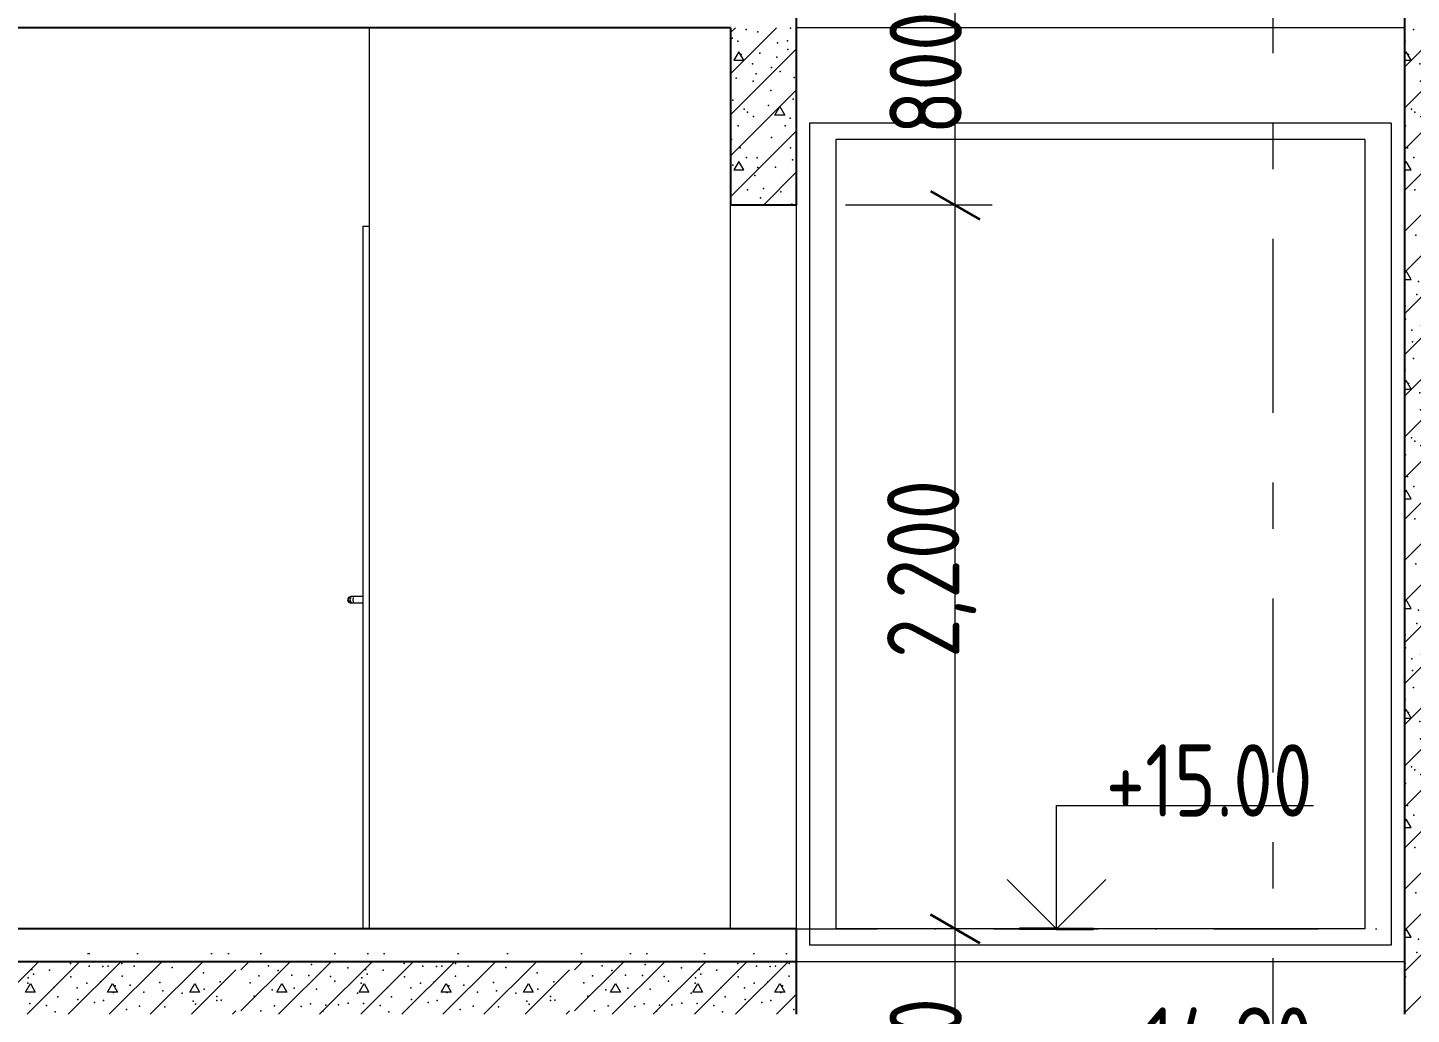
# Model space of a CAD drawing. Header units: millimetres. Extents: x 18162 to 7085488, y 72188 to 247925.
# Drawn here: x 3674041 to 3678250, y 109858 to 112858 of the extents above; entities that cross this region are included whole.
import ezdxf
from ezdxf.enums import TextEntityAlignment as Align

# ---------------------------------------------------------------- set-up
doc = ezdxf.new("R2010")
doc.units = ezdxf.units.MM
doc.header["$MEASUREMENT"] = 0
for name, pattern in [('Dot & Dashed', [670.277762, 317.5, -176.388889, 0, -176.388874]), ('Double Dashed', [1093.611073, 529.166651, -211.666656, 141.111112, -211.666656]), ('Wipeout_Contour', [1000, 0, -1000])]:
    doc.linetypes.add(name, pattern=pattern)
for name, color, linetype in [('Archicad Doors', 7, 'Continuous'), ('Structural - Bearing', 7, 'Continuous'), ('Structural - Grid', 7, 'Continuous')]:
    doc.layers.add(name, color=color, linetype=linetype)
doc.styles.add('GENERATED_STYLE_3', font='', dxfattribs={"width": 0.8})
doc.styles.get('GENERATED_STYLE_3').set_extended_font_data('ISOCPEUR MON')
doc.dimstyles.new('GENERATED_STYLE__5', dxfattribs={"dimtxt": 220.000005, "dimasz": 114, "dimexe": 0.18, "dimexo": 150, "dimgap": 0, "dimtad": 1, "dimdec": 0, "dimzin": 0, "dimdsep": 46, "dimtxsty": 'GENERATED_STYLE_3', "dimblk": 'ARROWHEAD_2', "dimblk1": 'ARROWHEAD_2', "dimblk2": 'ARROWHEAD_2', "dimcen": 0.09, "dimclrd": 13, "dimclre": 13, "dimclrt": 13, "dimadec": 0, "dimazin": 0, "dimtfac": 1, "dimtdec": 4, "dimtmove": 0, "dimatfit": 3, "dimfxl": 1, "dimtolj": 1, "dimtzin": 0, "dimarcsym": 0})

# ---------------------------------------------------------------- blocks, each defined once
blk = doc.blocks.new('*X820', base_point=(3761974.7, 95118))
at = {"layer": 'Structural - Bearing', "color": 7, "linetype": 'Continuous', "lineweight": 9}
for p, q in [((3678229.1, 109862.9), (3678384.2, 110018)), ((3678229.1, 109987.9), (3678259.2, 110018))]:
    blk.add_line(p, q, dxfattribs=at)
for p in [(3678231.1, 110012.3), (3678232.8, 109972.1)]:
    blk.add_point(p, dxfattribs=at)
blk = doc.blocks.new('*X821', base_point=(3761974.7, 95118))
at = {"layer": 'Structural - Bearing', "color": 7, "linetype": 'Continuous', "lineweight": 9}
for p, q in [((3673913.7, 109858), (3674073.7, 110018)), ((3674038.7, 109858), (3674198.7, 110018)), ((3674163.7, 109858), (3674323.7, 110018)), ((3674288.7, 109858), (3674448.7, 110018)), ((3674413.7, 109858), (3674573.7, 110018)), ((3674689, 109993.2), (3674713.8, 110018)), ((3674689, 109868.2), (3674838.8, 110018)), ((3674803.8, 109858), (3674963.8, 110018)), ((3674928.8, 109858), (3675088.8, 110018)), ((3675053.8, 109858), (3675213.8, 110018)), ((3675178.8, 109858), (3675338.8, 110018)), ((3675303.8, 109858), (3675463.8, 110018)), ((3675428.8, 109858), (3675588.8, 110018)), ((3675704.2, 109993.2), (3675728.9, 110018)), ((3675704.2, 109868.2), (3675853.9, 110018)), ((3675818.9, 109858), (3675978.9, 110018)), ((3675943.9, 109858), (3676103.9, 110018)), ((3676068.9, 109858), (3676228.9, 110018)), ((3676193.9, 109858), (3676353.9, 110018)), ((3674538.7, 109858), (3674673.9, 109993.2)), ((3675553.8, 109858), (3675689, 109993.2)), ((3674033.8, 109925.6), (3674048.9, 109951.6)), ((3674063.8, 109925.5), (3674033.8, 109925.6)), ((3674048.9, 109951.6), (3674063.8, 109925.5)), ((3674283.8, 109925.6), (3674298.9, 109951.6)), ((3674313.8, 109925.5), (3674283.8, 109925.6)), ((3674298.9, 109951.6), (3674313.8, 109925.5)), ((3674533.8, 109925.6), (3674548.9, 109951.6)), ((3674563.8, 109925.5), (3674533.8, 109925.6)), ((3674548.9, 109951.6), (3674563.8, 109925.5)), ((3674798.9, 109925.6), (3674814, 109951.6)), ((3674828.9, 109925.5), (3674798.9, 109925.6)), ((3674814, 109951.6), (3674828.9, 109925.5)), ((3675048.9, 109925.6), (3675064, 109951.6)), ((3675078.9, 109925.5), (3675048.9, 109925.6)), ((3675064, 109951.6), (3675078.9, 109925.5)), ((3675298.9, 109925.6), (3675314, 109951.6)), ((3675328.9, 109925.5), (3675298.9, 109925.6)), ((3675314, 109951.6), (3675328.9, 109925.5)), ((3675548.9, 109925.6), (3675564, 109951.6)), ((3675578.9, 109925.5), (3675548.9, 109925.6)), ((3675564, 109951.6), (3675578.9, 109925.5)), ((3675814, 109925.6), (3675829.2, 109951.6)), ((3675844.1, 109925.5), (3675814, 109925.6)), ((3675829.2, 109951.6), (3675844.1, 109925.5)), ((3676064, 109925.6), (3676079.2, 109951.6)), ((3676094.1, 109925.5), (3676064, 109925.6)), ((3676079.2, 109951.6), (3676094.1, 109925.5)), ((3676314, 109925.6), (3676329.2, 109951.6)), ((3676344.1, 109925.5), (3676314, 109925.6)), ((3676318.9, 109858), (3676379.1, 109918.1)), ((3676329.2, 109951.6), (3676344.1, 109925.5)), ((3674663.7, 109858), (3674673.9, 109868.2)), ((3675678.8, 109858), (3675689, 109868.2))]:
    blk.add_line(p, q, dxfattribs=at)
for p in [(3674170.6, 110012.3), (3674227.3, 110004.1), (3674269.7, 110003.1), (3674285.1, 110004.6), (3674326.9, 110012.3), (3674365.1, 110004.1), (3674480.6, 109999.9), (3674773.7, 110005.4), (3674903.8, 110009.3), (3675014.5, 109999), (3675185.7, 110012.3), (3675242.5, 110004.1), (3675284.8, 110003.1), (3675300.3, 110004.6), (3675342, 110012.3), (3675380.3, 110004.1), (3675495.7, 109999.9), (3675788.9, 110005.4), (3675918.9, 110009.3), (3676029.7, 109999), (3676200.8, 110012.3), (3676257.6, 110004.1), (3676299.9, 110003.1), (3676315.4, 110004.6), (3676357.1, 110012.3), (3674042.5, 109969.1), (3674053.3, 109993.8), (3674058.4, 109980.2), (3674107.4, 109992.2), (3674172.3, 109972.1), (3674327.6, 109973.8), (3674575.7, 109984.5), (3674744.1, 109975.4), (3674802.9, 109990.9), (3674844.4, 109976.8), (3674896.1, 109976.4), (3674961.8, 109972.5), (3674974.7, 109959.1), (3675057.7, 109969.1), (3675068.5, 109993.8), (3675073.5, 109980.2), (3675122.6, 109992.2), (3675187.5, 109972.1), (3675342.7, 109973.8), (3675590.8, 109984.5), (3675759.2, 109975.4), (3675818, 109990.9), (3675859.5, 109976.8), (3675911.3, 109976.4), (3675976.9, 109972.5), (3675989.9, 109959.1), (3676072.8, 109969.1), (3676083.6, 109993.8), (3676088.7, 109980.2), (3676137.7, 109992.2), (3676202.6, 109972.1), (3676357.8, 109973.8), (3674040.6, 109952.6), (3674119.8, 109939.1), (3674191.3, 109938.5), (3674220.9, 109952.6), (3674262.1, 109956.5), (3674302, 109924.3), (3674307.2, 109944.9), (3674352.3, 109946.8), (3674394, 109925.6), (3674442.2, 109954.5), (3674451.9, 109929.9), (3674510.2, 109922.5), (3674577.6, 109934.6), (3674626.6, 109956.5), (3674717.1, 109953.9), (3674784, 109932), (3674851.6, 109937.8), (3674919.2, 109934.6), (3675043.7, 109922.7), (3675055.7, 109952.6), (3675134.9, 109939.1), (3675206.4, 109938.5), (3675236, 109952.6), (3675277.3, 109956.5), (3675317.2, 109924.3), (3675322.3, 109944.9), (3675367.5, 109946.8), (3675409.1, 109925.6), (3675457.4, 109954.5), (3675467, 109929.9), (3675525.4, 109922.5), (3675592.7, 109934.6), (3675641.7, 109956.5), (3675732.2, 109953.9), (3675799.2, 109932), (3675866.8, 109937.8), (3675934.4, 109934.6), (3676058.9, 109922.7), (3676070.9, 109952.6), (3676150, 109939.1), (3676221.5, 109938.5), (3676251.2, 109952.6), (3676292.4, 109956.5), (3676332.3, 109924.3), (3676337.4, 109944.9), (3674047.1, 109890.8), (3674098.1, 109885.3), (3674132.1, 109911.4), (3674193, 109903.3), (3674243.7, 109894.4), (3674271.3, 109900.5), (3674381, 109882.5), (3674458.2, 109881), (3674544.1, 109897.9), (3674550.9, 109888.7), (3674615.8, 109911.9), (3674616, 109900.1), (3674629.7, 109901.1), (3674730, 109913.4), (3674791.6, 109884.1), (3674872.5, 109881.4), (3674901.2, 109889.5), (3674947.9, 109885.6), (3674985.8, 109886.6), (3675015.8, 109892.1), (3675062.2, 109890.8), (3675113.3, 109885.3), (3675147.2, 109911.4), (3675208.1, 109903.3), (3675258.8, 109894.4), (3675286.5, 109900.5), (3675396.1, 109882.5), (3675473.3, 109881), (3675559.2, 109897.9), (3675566.1, 109888.7), (3675631, 109911.9), (3675631.1, 109900.1), (3675644.9, 109901.1), (3675745.2, 109913.4), (3675806.7, 109884.1), (3675887.6, 109881.4), (3675916.3, 109889.5), (3675963.1, 109885.6), (3676000.9, 109886.6), (3676031, 109892.1), (3676077.3, 109890.8), (3676128.4, 109885.3), (3676162.3, 109911.4), (3676223.3, 109903.3), (3676274, 109894.4), (3676301.6, 109900.5), (3674124.7, 109865.8), (3674341.5, 109872.4), (3674750.1, 109868.6), (3674938.7, 109867.1), (3675139.9, 109865.8), (3675356.7, 109872.4), (3675765.3, 109868.6), (3675953.8, 109867.1), (3676155, 109865.8), (3676371.8, 109872.4)]:
    blk.add_point(p, dxfattribs=at)
blk = doc.blocks.new('*X995', base_point=(3761974.7, 95118))
at = {"layer": 'Structural - Bearing', "color": 7, "linetype": 'Continuous', "lineweight": 9}
for p, q in [((3676179.1, 112718.2), (3676318.9, 112858)), ((3676179.1, 112843.2), (3676193.9, 112858)), ((3676179.1, 112593.2), (3676379.1, 112793.2)), ((3676204.2, 112785), (3676189.2, 112758.9)), ((3676219.3, 112759), (3676204.2, 112785)), ((3676189.2, 112758.9), (3676219.3, 112759)), ((3676179.1, 112468.2), (3676379.1, 112668.2)), ((3676314, 112592.3), (3676329.2, 112618.3)), ((3676329.2, 112618.3), (3676344.1, 112592.3)), ((3676344.1, 112592.3), (3676314, 112592.3)), ((3676179.1, 112343.2), (3676379.1, 112543.2)), ((3676204.2, 112451.6), (3676189.2, 112425.6)), ((3676219.3, 112425.6), (3676204.2, 112451.6)), ((3676189.2, 112425.6), (3676219.3, 112425.6)), ((3676278.9, 112318), (3676379.1, 112418.2))]:
    blk.add_line(p, q, dxfattribs=at)
for p in [(3676183.8, 112825.8), (3676226.7, 112852.2), (3676261.7, 112845.7), (3676361.8, 112856.3), (3676201, 112816.8), (3676267.9, 112780.1), (3676322.3, 112811.9), (3676352.3, 112818.3), (3676352.9, 112791.7), (3676211.2, 112776.2), (3676246, 112747.9), (3676303.4, 112736.7), (3676320, 112768.2), (3676195.9, 112704.7), (3676247.4, 112695.6), (3676257.2, 112717.9), (3676329.7, 112724.7), (3676372.6, 112706.4), (3676301.9, 112667), (3676185.5, 112637.2), (3676220.8, 112610.6), (3676294.9, 112621.7), (3676369.3, 112640.2), (3676230.6, 112601.1), (3676249.3, 112587.6), (3676360.2, 112582.8), (3676202.6, 112559.6), (3676344.8, 112559.7), (3676181.7, 112517.8), (3676208.8, 112493.1), (3676304, 112524.3), (3676361.4, 112493.1), (3676227.3, 112463.3), (3676259.8, 112462.2), (3676367.9, 112456.1), (3676186.3, 112439.8), (3676253.3, 112408.9), (3676261.8, 112432.4), (3676315.4, 112434.4), (3676230.4, 112364.9), (3676278.9, 112369.4), (3676332.4, 112358.7), (3676270.6, 112340.2), (3676365.5, 112321.1)]:
    blk.add_point(p, dxfattribs=at)
blk = doc.blocks.new('*X996', base_point=(3761974.7, 95118))
at = {"layer": 'Structural - Bearing', "color": 7, "linetype": 'Continuous', "lineweight": 9}
for p, q in [((3678229.1, 112737.9), (3678349.1, 112858)), ((3678229.1, 112612.9), (3678429.1, 112812.9)), ((3678234.4, 112785), (3678229.1, 112775.6)), ((3678249.5, 112759), (3678234.4, 112785)), ((3678229.1, 112758.9), (3678249.5, 112759)), ((3678229.1, 112487.9), (3678429.1, 112687.9)), ((3678344.3, 112592.3), (3678359.4, 112618.3)), ((3678359.4, 112618.3), (3678374.3, 112592.3)), ((3678374.3, 112592.3), (3678344.3, 112592.3)), ((3678229.1, 112362.9), (3678429.1, 112562.9)), ((3678234.4, 112451.6), (3678229.1, 112442.3)), ((3678249.5, 112425.6), (3678234.4, 112451.6)), ((3678229.1, 112237.9), (3678429.1, 112437.9)), ((3678229.1, 112425.6), (3678249.5, 112425.6)), ((3678234.4, 112118.3), (3678429.1, 112312.9)), ((3678344.3, 112259), (3678359.4, 112285)), ((3678359.4, 112285), (3678374.3, 112258.9)), ((3678374.3, 112258.9), (3678344.3, 112259)), ((3678359.4, 112118.3), (3678429.1, 112187.9)), ((3678229.1, 111987.9), (3678359.4, 112118.3)), ((3678229.1, 112112.9), (3678234.4, 112118.3)), ((3678234.4, 112118.3), (3678229.1, 112108.9)), ((3678249.5, 112092.3), (3678234.4, 112118.3)), ((3678229.1, 112092.3), (3678249.5, 112092.3)), ((3678229.1, 111862.9), (3678429.1, 112062.9)), ((3678229.1, 111737.9), (3678429.1, 111937.9)), ((3678344.3, 111925.6), (3678359.4, 111951.6)), ((3678359.4, 111951.6), (3678374.3, 111925.6)), ((3678374.3, 111925.6), (3678344.3, 111925.6)), ((3678229.1, 111612.9), (3678429.1, 111812.9)), ((3678234.4, 111785), (3678229.1, 111775.6)), ((3678249.5, 111758.9), (3678234.4, 111785)), ((3678229.1, 111758.9), (3678249.5, 111758.9)), ((3678229.1, 111487.9), (3678429.1, 111687.9)), ((3678344.3, 111592.3), (3678359.4, 111618.3)), ((3678359.4, 111618.3), (3678374.3, 111592.2)), ((3678229.1, 111362.9), (3678429.1, 111562.9)), ((3678374.3, 111592.2), (3678344.3, 111592.3)), ((3678234.4, 111451.6), (3678229.1, 111442.3)), ((3678229.1, 111237.9), (3678429.1, 111437.9)), ((3678249.5, 111425.6), (3678234.4, 111451.6)), ((3678229.1, 111425.6), (3678249.5, 111425.6)), ((3678234.4, 111118.3), (3678429.1, 111312.9)), ((3678344.3, 111258.9), (3678359.4, 111285)), ((3678359.4, 111285), (3678374.3, 111258.9)), ((3678374.3, 111258.9), (3678344.3, 111258.9)), ((3678359.4, 111118.3), (3678429.1, 111187.9)), ((3678229.1, 110987.9), (3678359.4, 111118.3)), ((3678229.1, 111112.9), (3678234.4, 111118.3)), ((3678234.4, 111118.3), (3678229.1, 111108.9)), ((3678249.5, 111092.3), (3678234.4, 111118.3)), ((3678229.1, 111092.2), (3678249.5, 111092.3)), ((3678229.1, 110862.9), (3678429.1, 111062.9)), ((3678229.1, 110737.9), (3678429.1, 110937.9)), ((3678344.3, 110925.6), (3678359.4, 110951.6)), ((3678374.3, 110925.6), (3678344.3, 110925.6)), ((3678359.4, 110951.6), (3678374.3, 110925.6)), ((3678229.1, 110612.9), (3678429.1, 110812.9)), ((3678234.4, 110784.9), (3678229.1, 110775.6)), ((3678229.1, 110758.9), (3678249.5, 110758.9)), ((3678249.5, 110758.9), (3678234.4, 110784.9)), ((3678229.1, 110487.9), (3678429.1, 110687.9)), ((3678344.3, 110592.3), (3678359.4, 110618.3)), ((3678374.3, 110592.2), (3678344.3, 110592.3)), ((3678359.4, 110618.3), (3678374.3, 110592.2)), ((3678229.1, 110362.9), (3678429.1, 110562.9)), ((3678234.4, 110451.6), (3678229.1, 110442.3)), ((3678229.1, 110237.9), (3678429.1, 110437.9)), ((3678229.1, 110425.6), (3678249.5, 110425.6)), ((3678249.5, 110425.6), (3678234.4, 110451.6)), ((3678234.4, 110118.3), (3678429.1, 110312.9)), ((3678344.3, 110258.9), (3678359.4, 110284.9)), ((3678374.3, 110258.9), (3678344.3, 110258.9)), ((3678359.4, 110284.9), (3678374.3, 110258.9)), ((3678359.4, 110118.3), (3678429.1, 110187.9)), ((3678234.4, 110118.3), (3678229.1, 110108.9)), ((3678229.1, 110112.9), (3678234.4, 110118.2)), ((3678229.1, 110092.2), (3678249.5, 110092.2)), ((3678249.5, 110092.2), (3678234.4, 110118.3)), ((3678259.2, 110018), (3678359.4, 110118.2)), ((3678384.2, 110018), (3678429.1, 110062.9))]:
    blk.add_line(p, q, dxfattribs=at)
for p in [(3678256.9, 112852.2), (3678292, 112845.7), (3678392, 112856.3), (3678426, 112843.9), (3678231.3, 112816.8), (3678298.2, 112780.1), (3678352.5, 112811.9), (3678382.6, 112818.3), (3678383.1, 112791.7), (3678241.5, 112776.2), (3678276.3, 112747.9), (3678333.6, 112736.7), (3678350.3, 112768.2), (3678416.6, 112737.6), (3678277.7, 112695.6), (3678287.4, 112717.9), (3678360, 112724.7), (3678402.8, 112706.4), (3678411, 112703.8), (3678419.8, 112700.2), (3678332.1, 112667), (3678251, 112610.6), (3678325.2, 112621.7), (3678399.5, 112640.2), (3678415.2, 112616.8), (3678260.8, 112601.1), (3678279.5, 112587.6), (3678390.5, 112582.8), (3678232.8, 112559.6), (3678375, 112559.7), (3678239, 112493.1), (3678334.3, 112524.3), (3678391.7, 112493.1), (3678257.5, 112463.3), (3678290, 112462.2), (3678398.2, 112456.1), (3678283.6, 112408.9), (3678292, 112432.4), (3678345.6, 112434.4), (3678260.7, 112364.9), (3678309.1, 112369.4), (3678362.6, 112358.7), (3678300.8, 112340.2), (3678395.7, 112321.1), (3678413.8, 112343.8), (3678421.4, 112353.4), (3678282.3, 112279.9), (3678317.8, 112276.8), (3678263.7, 112227.4), (3678295.2, 112217.6), (3678295.2, 112217.6), (3678361.1, 112221.2), (3678325.6, 112168.6), (3678398.1, 112158.3), (3678423.5, 112166.3), (3678330.2, 112145.5), (3678272.5, 112086.5), (3678353.5, 112069.8), (3678389.6, 112094.3), (3678266.8, 112046.4), (3678279.2, 112037.1), (3678292.6, 112041.2), (3678294.7, 112057.2), (3678340.6, 112053.1), (3678404.6, 112045), (3678231.1, 112012.3), (3678287.9, 112004.2), (3678330.2, 112003.1), (3678345.6, 112004.6), (3678387.4, 112012.4), (3678425.6, 112004.2), (3678232.8, 111972.2), (3678251.8, 111938.5), (3678281.4, 111952.7), (3678322.6, 111956.5), (3678367.7, 111944.9), (3678388.1, 111973.8), (3678412.8, 111946.8), (3678253.5, 111903.3), (3678304.2, 111894.5), (3678331.8, 111900.6), (3678362.5, 111924.3), (3678256.9, 111852.2), (3678392, 111856.3), (3678402, 111872.5), (3678231.3, 111816.8), (3678292, 111845.7), (3678352.5, 111811.8), (3678382.6, 111818.3), (3678426, 111843.9), (3678241.5, 111776.2), (3678298.2, 111780.1), (3678350.3, 111768.2), (3678383.1, 111791.7), (3678276.3, 111747.9), (3678333.6, 111736.7), (3678416.6, 111737.6), (3678277.7, 111695.6), (3678287.4, 111717.9), (3678360, 111724.7), (3678402.8, 111706.4), (3678411, 111703.8), (3678419.8, 111700.2), (3678332.1, 111667), (3678251, 111610.6), (3678260.8, 111601.1), (3678325.2, 111621.7), (3678399.5, 111640.1), (3678415.2, 111616.8), (3678232.8, 111559.6), (3678279.5, 111587.6), (3678375, 111559.7), (3678390.5, 111582.8), (3678334.3, 111524.2), (3678239, 111493.1), (3678391.7, 111493.1), (3678257.5, 111463.3), (3678290, 111462.2), (3678292, 111432.4), (3678345.6, 111434.4), (3678398.2, 111456), (3678283.6, 111408.9), (3678260.7, 111364.9), (3678309.1, 111369.3), (3678362.6, 111358.7), (3678421.4, 111353.4), (3678300.8, 111340.1), (3678395.7, 111321.1), (3678413.8, 111343.7), (3678282.3, 111279.9), (3678317.8, 111276.8), (3678263.7, 111227.3), (3678361.1, 111221.2), (3678295.2, 111217.6), (3678295.2, 111217.6), (3678325.6, 111168.6), (3678330.2, 111145.4), (3678398.1, 111158.3), (3678423.5, 111166.3), (3678389.6, 111094.2), (3678272.5, 111086.5), (3678294.7, 111057.2), (3678340.6, 111053.1), (3678353.5, 111069.8), (3678231.1, 111012.3), (3678266.8, 111046.3), (3678279.2, 111037.1), (3678292.6, 111041.1), (3678387.4, 111012.3), (3678404.6, 111045), (3678232.8, 110972.2), (3678287.9, 111004.1), (3678330.2, 111003.1), (3678345.6, 111004.6), (3678388.1, 110973.8), (3678425.6, 111004.1), (3678251.8, 110938.5), (3678281.4, 110952.6), (3678322.6, 110956.5), (3678367.7, 110944.9), (3678412.8, 110946.8), (3678253.5, 110903.3), (3678304.2, 110894.5), (3678331.8, 110900.5), (3678362.5, 110924.3), (3678256.9, 110852.2), (3678292, 110845.6), (3678392, 110856.3), (3678402, 110872.4), (3678426, 110843.9), (3678231.3, 110816.7), (3678352.5, 110811.8), (3678382.6, 110818.3), (3678241.5, 110776.2), (3678298.2, 110780.1), (3678350.3, 110768.2), (3678383.1, 110791.7), (3678276.3, 110747.9), (3678287.4, 110717.9), (3678333.6, 110736.7), (3678360, 110724.7), (3678416.6, 110737.6), (3678277.7, 110695.6), (3678402.8, 110706.4), (3678411, 110703.8), (3678419.8, 110700.2), (3678332.1, 110667), (3678399.5, 110640.1), (3678251, 110610.5), (3678260.8, 110601.1), (3678325.2, 110621.7), (3678415.2, 110616.7), (3678232.8, 110559.6), (3678279.5, 110587.5), (3678375, 110559.6), (3678390.5, 110582.7), (3678334.3, 110524.2), (3678239, 110493.1), (3678257.5, 110463.2), (3678290, 110462.2), (3678391.7, 110493.1), (3678292, 110432.4), (3678345.6, 110434.4), (3678398.2, 110456), (3678283.6, 110408.9), (3678260.7, 110364.9), (3678300.8, 110340.1), (3678309.1, 110369.3), (3678362.6, 110358.7), (3678413.8, 110343.7), (3678421.4, 110353.4), (3678395.7, 110321.1), (3678282.3, 110279.9), (3678317.8, 110276.8), (3678263.7, 110227.3), (3678295.2, 110217.6), (3678295.2, 110217.6), (3678361.1, 110221.1), (3678325.6, 110168.6), (3678330.2, 110145.4), (3678398.1, 110158.3), (3678423.5, 110166.3), (3678272.5, 110086.5), (3678389.6, 110094.2), (3678266.8, 110046.3), (3678292.6, 110041.1), (3678294.7, 110057.1), (3678340.6, 110053.1), (3678353.5, 110069.8), (3678404.6, 110045), (3678279.2, 110037)]:
    blk.add_point(p, dxfattribs=at)
blk = doc.blocks.new('Standard grid marker[360]_3', base_point=(3677829.1, 147118))
at = {"layer": 'Structural - Grid', "color": 13, "linetype": 'Double Dashed', "lineweight": 13}
blk.add_line((3677829.1, 146118), (3677829.1, 88118), dxfattribs=at)
at = {"layer": 'Structural - Grid', "color": 13, "lineweight": 13, "style": 'GENERATED_STYLE_3'}
blk.add_attdef('AC_MarkerText_1', text='', height=250, rotation=360, dxfattribs=at).set_placement((3677829.1, 86943), align=Align.TOP_CENTER)
blk = doc.blocks.new('*D1057', base_point=(3761974.7, 95118))
at = {"color": 12, "linetype": 'Continuous', "lineweight": 35}
for p, q in [((3676787.8, 110161.3), (3676937.8, 110074.7)), ((3676787.8, 109361.3), (3676937.8, 109274.7))]:
    blk.add_line(p, q, dxfattribs=at)
at = {"color": 13, "linetype": 'Continuous', "lineweight": 13}
for p, q in [((3676975.3, 110118), (3676529.1, 110118)), ((3676862.8, 109318), (3676862.8, 110118)), ((3676975.3, 109318), (3676529.1, 109318))]:
    blk.add_line(p, q, dxfattribs=at)
at = {"color": 13, "lineweight": 13, "insert": (3676882.7, 109533.6), "char_height": 220, "attachment_point": 7, "rotation": 90, "style": 'GENERATED_STYLE_3'}
blk.add_mtext('\\A1;{\\pql;\\fISOCPEUR MON|b0|i0|c0|p0;\\W0.800000;800}', dxfattribs=at)
blk = doc.blocks.new('ARROWHEAD_2')
at = {"color": 0, "linetype": 'Continuous', "lineweight": 0}
for p, q in [((-0.378, -0.655), (0.378, 0.655)), ((0, 0), (-1, 0))]:
    blk.add_line(p, q, dxfattribs=at)
blk = doc.blocks.new('*D1058', base_point=(3761974.7, 95118))
at = {"color": 12, "linetype": 'Continuous', "lineweight": 35}
for p, q in [((3676787.8, 112361.3), (3676937.8, 112274.7)), ((3676787.8, 110161.3), (3676937.8, 110074.7))]:
    blk.add_line(p, q, dxfattribs=at)
at = {"color": 13, "linetype": 'Continuous', "lineweight": 13}
for p, q in [((3676975.3, 112318), (3676529.1, 112318)), ((3676862.8, 110118), (3676862.8, 112318)), ((3676975.3, 110118), (3676529.1, 110118))]:
    blk.add_line(p, q, dxfattribs=at)
at = {"color": 13, "lineweight": 13, "insert": (3676926.6, 110941.4), "char_height": 220, "attachment_point": 7, "rotation": 90, "style": 'GENERATED_STYLE_3'}
blk.add_mtext('\\A1;{\\pql;\\fISOCPEUR MON|b0|i0|c0|p0;\\W0.800000;2,200}', dxfattribs=at)
blk = doc.blocks.new('*D1059', base_point=(3761974.7, 95118))
at = {"color": 12, "linetype": 'Continuous', "lineweight": 35}
for p, q in [((3676787.8, 113161.3), (3676937.8, 113074.7)), ((3676787.8, 112361.3), (3676937.8, 112274.7))]:
    blk.add_line(p, q, dxfattribs=at)
at = {"color": 13, "linetype": 'Continuous', "lineweight": 13}
for p, q in [((3676975.3, 113118), (3676529.1, 113118)), ((3676862.8, 112318), (3676862.8, 113118)), ((3676975.3, 112318), (3676529.1, 112318))]:
    blk.add_line(p, q, dxfattribs=at)
at = {"color": 13, "lineweight": 13, "insert": (3676882.7, 112533.6), "char_height": 220, "attachment_point": 7, "rotation": 90, "style": 'GENERATED_STYLE_3'}
blk.add_mtext('\\A1;{\\pql;\\fISOCPEUR MON|b0|i0|c0|p0;\\W0.800000;800}', dxfattribs=at)
blk = doc.blocks.new('*D1093', base_point=(3761974.7, 95118))
at = {"color": 12, "linetype": 'Continuous', "lineweight": 35}
for p, q in [((3680249.8, 109901.3), (3680399.8, 109814.7)), ((3680249.8, 107161.3), (3680399.8, 107074.7))]:
    blk.add_line(p, q, dxfattribs=at)
at = {"color": 13, "linetype": 'Continuous', "lineweight": 13}
for p, q in [((3680437.3, 109858), (3680212.3, 109858)), ((3680324.8, 107118), (3680324.8, 109858)), ((3680437.3, 107118), (3680212.3, 107118)), ((3680324.8, 106858), (3680324.8, 107118))]:
    blk.add_line(p, q, dxfattribs=at)
at = {"color": 13, "lineweight": 13, "char_height": 220, "attachment_point": 7, "rotation": 90, "style": 'GENERATED_STYLE_3'}
for s, insert in [('\\A1;{\\pql;\\fISOCPEUR MON|b0|i0|c0|p0;\\W0.800000;260}', (3680344.7, 109445.8)), ('\\A1;{\\pql;\\fISOCPEUR MON|b0|i0|c0|p0;\\W0.800000;2,740}', (3680388.6, 108018.2))]:
    blk.add_mtext(s, dxfattribs=dict(at, insert=insert))
blk = doc.blocks.new('*D1094', base_point=(3761974.7, 95118))
at = {"color": 12, "linetype": 'Continuous', "lineweight": 35}
for p, q in [((3680249.8, 110161.3), (3680399.8, 110074.7)), ((3680249.8, 109901.3), (3680399.8, 109814.7))]:
    blk.add_line(p, q, dxfattribs=at)
at = {"color": 13, "linetype": 'Continuous', "lineweight": 13}
blk.add_line((3680324.8, 109858), (3680324.8, 110118), dxfattribs=at)
blk = doc.blocks.new('*D1095', base_point=(3761974.7, 95118))
at = {"color": 12, "linetype": 'Continuous', "lineweight": 35}
for p, q in [((3680249.8, 112901.3), (3680399.8, 112814.7)), ((3680249.8, 110161.3), (3680399.8, 110074.7))]:
    blk.add_line(p, q, dxfattribs=at)
at = {"color": 13, "linetype": 'Continuous', "lineweight": 13}
for p, q in [((3680437.3, 112858), (3680212.3, 112858)), ((3680324.8, 110118), (3680324.8, 112858)), ((3680437.3, 110118), (3680212.3, 110118)), ((3680324.8, 109858), (3680324.8, 110118))]:
    blk.add_line(p, q, dxfattribs=at)
at = {"color": 13, "lineweight": 13, "char_height": 220, "attachment_point": 7, "rotation": 90, "style": 'GENERATED_STYLE_3'}
for s, insert in [('\\A1;{\\pql;\\fISOCPEUR MON|b0|i0|c0|p0;\\W0.800000;260}', (3680344.7, 112445.8)), ('\\A1;{\\pql;\\fISOCPEUR MON|b0|i0|c0|p0;\\W0.800000;2,740}', (3680388.6, 111018.2))]:
    blk.add_mtext(s, dxfattribs=dict(at, insert=insert))
blk = doc.blocks.new('*D1096', base_point=(3761974.7, 95118))
at = {"color": 12, "linetype": 'Continuous', "lineweight": 35}
for p, q in [((3680249.8, 113161.3), (3680399.8, 113074.7)), ((3680249.8, 112901.3), (3680399.8, 112814.7))]:
    blk.add_line(p, q, dxfattribs=at)
at = {"color": 13, "linetype": 'Continuous', "lineweight": 13}
blk.add_line((3680324.8, 112858), (3680324.8, 113118), dxfattribs=at)

msp = doc.modelspace()

# ---------------------------------------------------------------- hatches: boundary and pattern name
at = {"layer": 'Structural - Bearing', "linetype": 'Continuous', "lineweight": 9}
h = msp.add_hatch(dxfattribs=at)
h.set_pattern_fill('Lightweight_Concrete_0003', style=0, pattern_type=2)
h.set_pattern_definition([(0, (3761974.7, 95118), (0, 779.423), [48.75, -401.25]), (0, (3762199.7, 95507.7), (0, 779.423), [48.75, -401.25]), (60, (3761974.7, 95118), (-675, 389.7114), [48.75, -401.25]), (60, (3762424.7, 95118), (-675, 389.7114), [48.75, -401.25]), (120, (3762023.5, 95118), (675, 389.7114), [48.75, -401.25]), (120, (3762473.5, 95118), (675, 389.7114), [48.75, -401.25]), (0, (3761974.73, 95193), (0, 150), [0, -150, 0, -225]), (45, (3762049.73, 95193), (-106.06602, 106.06602), [0, -112.5, 0, -187.5])])
h.paths.add_polyline_path([(3676379.1, 110118), (3669429.1, 110118), (3669429.1, 110018), (3676379.1, 110018)])

# ---------------------------------------------------------------- linework, layer by layer
at = {"color": 13, "linetype": 'Continuous', "lineweight": 13}
msp.add_line((3677170.4, 110493), (3677952.7, 110493), dxfattribs=at)
at = {"layer": 'Archicad Doors', "color": 7, "linetype": 'Continuous', "lineweight": 9}
for p, q in [((3676179.1, 110118), (3676179.1, 112318)), ((3676379.1, 112318), (3676379.1, 110118)), ((3675060.1, 112255), (3675060.1, 110118)), ((3675060.1, 112255), (3675079.1, 112255)), ((3675017, 111125.1), (3675014.1, 111118)), ((3675014.1, 111118), (3675017, 111110.9)), ((3675018.5, 111125.1), (3675015.8, 111118)), ((3675015.8, 111118), (3675018.5, 111110.9)), ((3675024.1, 111128), (3675017, 111125.1)), ((3675017, 111110.9), (3675024.1, 111108)), ((3675023.4, 111125.1), (3675021.2, 111118)), ((3675021.2, 111118), (3675023.4, 111110.9)), ((3675025.2, 111128), (3675024.1, 111128)), ((3675025.2, 111108), (3675024.1, 111108)), ((3675028.4, 111128), (3675025.2, 111128)), ((3675028.4, 111108), (3675025.2, 111108)), ((3675033.3, 111128), (3675028.4, 111128)), ((3675033.3, 111108), (3675028.4, 111108)), ((3675030.6, 111125.1), (3675029.4, 111118)), ((3675029.4, 111118), (3675030.6, 111110.9)), ((3675039.1, 111128), (3675033.3, 111128)), ((3675039.1, 111108), (3675033.3, 111108)), ((3675060.1, 111128), (3675039.1, 111128)), ((3675060.1, 111108), (3675039.1, 111108))]:
    msp.add_line(p, q, dxfattribs=at)
at = {"layer": 'Structural - Bearing', "color": 7, "linetype": 'Continuous', "lineweight": 25}
for p, q in [((3678229.1, 113018), (3678229.1, 112858)), ((3676179.1, 112858), (3672029.1, 112858)), ((3676179.1, 112858), (3676179.1, 112318)), ((3676379.1, 112858), (3676379.1, 112318)), ((3678229.1, 112858), (3678229.1, 110018)), ((3676379.1, 112318), (3676179.1, 112318)), ((3676379.1, 110018), (3669429.1, 110018)), ((3678229.1, 110018), (3678229.1, 109858))]:
    msp.add_line(p, q, dxfattribs=at)
at = {"layer": 'Structural - Bearing', "color": 7, "linetype": 'Continuous', "lineweight": 9}
for p, q in [((3675079.1, 112858), (3675079.1, 110118)), ((3678229.1, 112858), (3676379.1, 112858)), ((3678229.1, 110018), (3676379.1, 110018))]:
    msp.add_line(p, q, dxfattribs=at)
at = {"layer": 'Structural - Bearing', "color": 7, "linetype": 'Continuous', "lineweight": 25, "flags": 128}
for points in [[(3676379.1, 113118), (3676379.1, 113018), (3676379.1, 112858)], [(3676379.1, 110118), (3671869.1, 110118), (3671829.1, 110118), (3669429.1, 110118)], [(3676379.1, 110118), (3676379.1, 110018), (3676379.1, 109858)]]:
    msp.add_lwpolyline(points, dxfattribs=at)

# ---------------------------------------------------------------- block references
at = {"layer": 'Structural - Bearing', "lineweight": 0}
for name in ['*X995', '*X996', '*X821', '*X820']:
    msp.add_blockref(name, (3761974.7, 95118), dxfattribs=at)

# ---------------------------------------------------------------- texts
at = {"color": 13, "lineweight": 13, "char_height": 220, "attachment_point": 7, "style": 'GENERATED_STYLE_3'}
for s, insert in [('\\A1;{\\pql;\\fISOCPEUR MON|b0|i0|c0|p0;\\W0.800000;+15.00}', (3677320.4, 110459.1)), ('\\A1;{\\pql;\\fISOCPEUR MON|b0|i0|c0|p0;\\W0.800000;+14.20}', (3677320.4, 109659.1))]:
    msp.add_mtext(s, dxfattribs=dict(at, insert=insert))

# ---------------------------------------------------------------- dimensions: what is measured, and where the dimension line sits
at = {"color": 13, "linetype": 'Continuous', "lineweight": 13}
for base, p1, p2, picture, middle in [((3680324.8, 113118), (3674429.1, 112858), (3676329.1, 113118), '*D1096', (3680170.8, 112696.9)), ((3680324.8, 109858), (3676329.1, 107118), (3674429.1, 109858), '*D1093', (3680170.8, 108386.7))]:
    dim = msp.add_linear_dim(base=base, p1=p1, p2=p2, angle=90, dimstyle='GENERATED_STYLE__5', dxfattribs=at)
    dim.commit()
    dim.dimension.update_dxf_attribs({"geometry": picture, "text_midpoint": middle, "dimtype": 160, "text_rotation": 90})

# ---------------------------------------------------------------- wipeouts: each hides what was drawn before it
at = {"color": 254, "linetype": 'Wipeout_Contour', "lineweight": 0, "ltscale": 14712576.5628877}
msp.add_wipeout([(3676419.1, 110118), (3676499.1, 110118), (3676499.1, 112518), (3676419.1, 112518)], dxfattribs=at)
at = {"color": 254, "linetype": 'Wipeout_Contour', "lineweight": 0, "ltscale": 14719333.46731921}
msp.add_wipeout([(3678109.1, 110118), (3678189.1, 110118), (3678189.1, 112518), (3678109.1, 112518)], dxfattribs=at)

# ---------------------------------------------------------------- next in the draw order: wipeouts: each hides what was drawn before it
at = {"color": 254, "linetype": 'Wipeout_Contour', "lineweight": 0, "ltscale": 14716103.31150509}
msp.add_wipeout([(3676419.1, 112518), (3678189.1, 112518), (3678189.1, 112568), (3676419.1, 112568)], dxfattribs=at)
at = {"color": 254, "linetype": 'Wipeout_Contour', "lineweight": 0, "ltscale": 14715806.78531339}
msp.add_wipeout([(3676419.1, 110068), (3678189.1, 110068), (3678189.1, 110118), (3676419.1, 110118)], dxfattribs=at)

# ---------------------------------------------------------------- next in the draw order: linework, layer by layer
at = {"color": 7, "linetype": 'Continuous', "lineweight": 13}
for p, q in [((3678189.1, 112568), (3676419.1, 112568)), ((3676499.1, 112518), (3676499.1, 110118)), ((3678109.1, 112518), (3676499.1, 112518)), ((3678109.1, 112518), (3678109.1, 110118)), ((3678109.1, 110118), (3676499.1, 110118)), ((3678189.1, 110068), (3676419.1, 110068))]:
    msp.add_line(p, q, dxfattribs=at)
at = {"color": 13, "linetype": 'Continuous', "lineweight": 13}
for p, q in [((3677170.4, 110118), (3677170.4, 110493)), ((3677170.4, 110118), (3677020.4, 110268)), ((3677320.4, 110268), (3677170.4, 110118))]:
    msp.add_line(p, q, dxfattribs=at)
at = {"color": 8, "linetype": 'Dot & Dashed', "lineweight": 13}
msp.add_line((3658879.3, 110118), (3689916.5, 110118), dxfattribs=at)
at = {"color": 12, "linetype": 'Continuous', "lineweight": 35}
for q in [(3677057.9, 110118), (3677282.9, 110118)]:
    msp.add_line((3677170.4, 110118), q, dxfattribs=at)
at = {"color": 7, "linetype": 'Continuous', "lineweight": 13, "flags": 128}
for points in [[(3676419.1, 112568), (3676419.1, 112518), (3676419.1, 110118), (3676419.1, 110068)], [(3678189.1, 112568), (3678189.1, 112518), (3678189.1, 110118), (3678189.1, 110068)]]:
    msp.add_lwpolyline(points, dxfattribs=at)

# ---------------------------------------------------------------- next in the draw order: block references
at = {"layer": 'Structural - Grid', "color": 13, "linetype": 'Continuous', "lineweight": 13}
msp.add_blockref('Standard grid marker[360]_3', (3677829.1, 147118), dxfattribs=at)

# ---------------------------------------------------------------- next in the draw order: dimensions: what is measured, and where the dimension line sits
at = {"color": 13, "linetype": 'Continuous', "lineweight": 13}
for base, p1, p2, picture, middle in [((3676862.8, 113118), (3676379.1, 112318), (3676379.1, 113118), '*D1059', (3676708.8, 112784.7)), ((3680324.8, 112858), (3676329.1, 110118), (3674429.1, 112858), '*D1095', (3680170.8, 111386.7)), ((3676862.8, 112318), (3676379.1, 110118), (3676379.1, 112318), '*D1058', (3676708.8, 111309.9)), ((3680324.8, 110118), (3674429.1, 109858), (3676329.1, 110118), '*D1094', (3680170.8, 109696.9)), ((3676862.8, 110118), (3676379.1, 109318), (3676379.1, 110118), '*D1057', (3676708.8, 109784.7))]:
    dim = msp.add_linear_dim(base=base, p1=p1, p2=p2, angle=90, dimstyle='GENERATED_STYLE__5', dxfattribs=at)
    dim.commit()
    dim.dimension.update_dxf_attribs({"geometry": picture, "text_midpoint": middle, "dimtype": 160, "text_rotation": 90})

doc.saveas('drawing.dxf')
